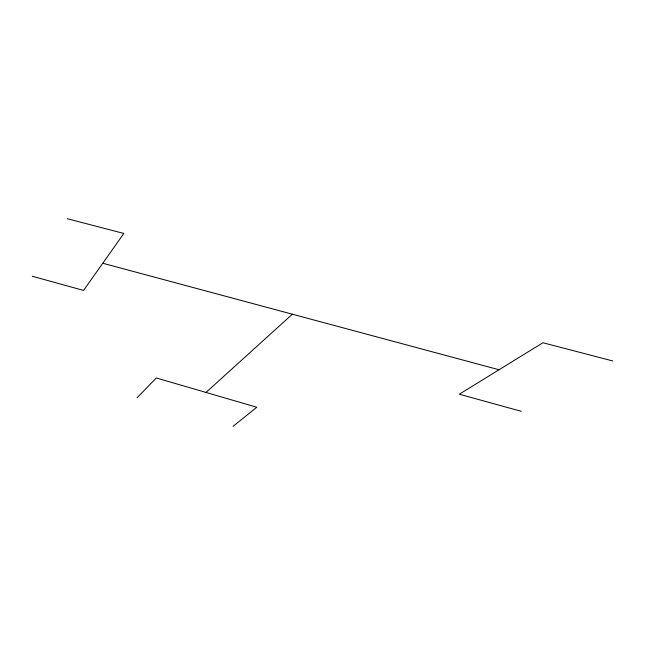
<?xml version="1.0" encoding="UTF-8"?>
<svg xmlns="http://www.w3.org/2000/svg" width="645" height="645" viewBox="0 0 645 645"><rect width="100%" height="100%" fill="white"/><g stroke="black" fill="none" stroke-linecap="round" stroke-linejoin="round"><path stroke-width="0.97" d="M137.046 397.788L156.34 377.978L256.791 407.245L233.063 426.313M206.005 392.45L292.354 314.204M67.177 218.687L123.848 233.466L83.544 290.419L32.25 276.245M612.75 360.958L542.929 342.745L459.321 394.208L521.337 411.333M102.773 263.241L499.037 369.762"/></g></svg>
